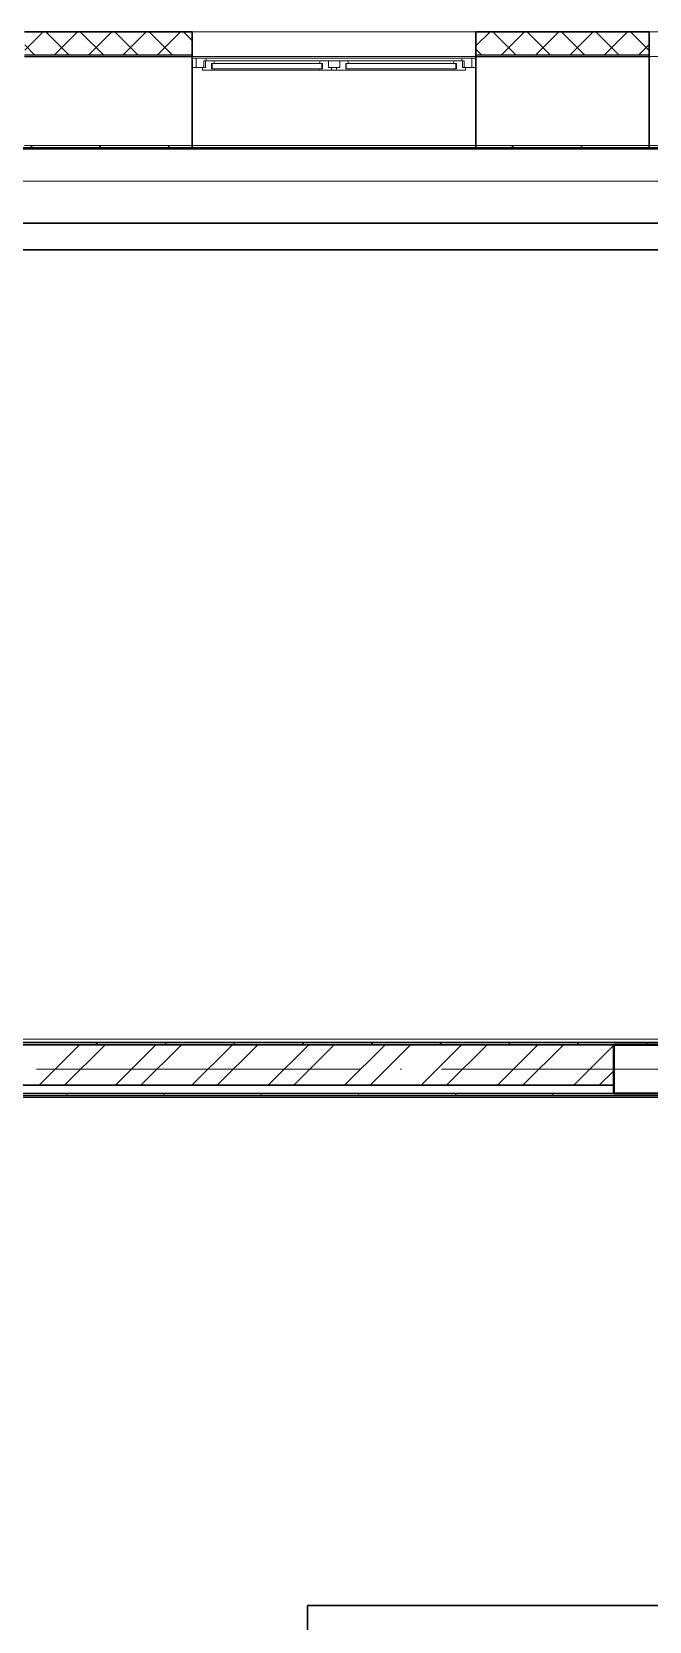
# Model space of a CAD drawing. Header units: millimetres. Extents: x -325553 to 627452, y -28539 to 738858.
# Drawn here: x -49595 to -45785, y 455667 to 465477 of the extents above; entities that cross this region are included whole.
import ezdxf

# ---------------------------------------------------------------- set-up
doc = ezdxf.new("R2010")
doc.units = ezdxf.units.MM
doc.linetypes.add('ADSK_Линия сетки', pattern=[25, 20, -2.5, 0, -2.5])
for name, color, linetype, lineweight in [('_ Окна', 7, 'Continuous', 9), ('RC-Линии_связи-Адресные', 5, 'Continuous', 30), ('Несущие колонны', 252, 'Continuous', 18), ('Ограждение', 252, 'Continuous', 9), ('Окна', 252, 'Continuous', 9), ('Оси', 252, 'Continuous', 9), ('Стены внутренние', 7, 'Continuous', 18), ('Стены наружные', 7, 'Continuous', 18), ('Стены штриховка', 7, 'Continuous', 9)]:
    doc.layers.add(name, color=color, linetype=linetype, lineweight=lineweight)

# ---------------------------------------------------------------- blocks, each defined once
blk = doc.blocks.new('1 этаж')
at = {"layer": '_ Окна', "color": 251, "true_color": 0x636466}
for p, q in [((-49320.8, 27396.3), (-49345.8, 27396.3)), ((-49320.8, 27338.3), (-49320.8, 27396.3)), ((-47595.8, 27396.3), (-47620.8, 27396.3)), ((-47620.8, 27396.3), (-47620.8, 27338.3)), ((-49345.8, 27338.3), (-49320.8, 27338.3)), ((-49222.8, 27362.3), (-49225.8, 27362.3)), ((-49225.8, 27362.3), (-49225.8, 27330.3)), ((-49225.8, 27330.3), (-49222.8, 27330.3)), ((-48545.8, 27362.3), (-49222.8, 27362.3)), ((-49222.8, 27362.3), (-49222.8, 27330.3)), ((-49222.8, 27330.3), (-49222.8, 27362.3)), ((-49222.8, 27330.3), (-48545.8, 27330.3)), ((-48545.8, 27330.3), (-48545.8, 27362.3)), ((-48545.8, 27362.3), (-48545.8, 27330.3)), ((-48542.8, 27362.3), (-48545.8, 27362.3)), ((-48545.8, 27330.3), (-48542.8, 27330.3)), ((-48542.8, 27330.3), (-48542.8, 27362.3)), ((-48395.8, 27362.3), (-48398.8, 27362.3)), ((-48398.8, 27362.3), (-48398.8, 27330.3)), ((-48398.8, 27330.3), (-48395.8, 27330.3)), ((-47718.8, 27362.3), (-48395.8, 27362.3)), ((-48395.8, 27362.3), (-48395.8, 27330.3)), ((-48395.8, 27330.3), (-48395.8, 27362.3)), ((-48395.8, 27330.3), (-47718.8, 27330.3)), ((-47718.8, 27330.3), (-47718.8, 27362.3)), ((-47718.8, 27362.3), (-47718.8, 27330.3)), ((-47715.8, 27362.3), (-47718.8, 27362.3)), ((-47718.8, 27330.3), (-47715.8, 27330.3)), ((-47715.8, 27330.3), (-47715.8, 27362.3)), ((-47620.8, 27338.3), (-47595.8, 27338.3))]:
    blk.add_line(p, q, dxfattribs=at)
at = {"layer": '_ Окна', "color": 251, "lineweight": 18, "true_color": 0x636466}
for p, q in [((-49261.4, 27396.3), (-49320.8, 27396.3)), ((-49320.8, 27396.3), (-49320.8, 27338.3)), ((-49274.8, 27338.3), (-49274.8, 27379.3)), ((-49274.8, 27379.3), (-49262.8, 27379.3)), ((-49262.8, 27379.3), (-49262.8, 27338.3)), ((-49212.4, 27379.3), (-49262.8, 27379.3)), ((-49256.8, 27379.3), (-49261.4, 27396.3)), ((-49207.8, 27362.3), (-49212.4, 27379.3)), ((-48556.2, 27379.3), (-48560.8, 27362.3)), ((-48505.8, 27379.3), (-48556.2, 27379.3)), ((-48505.8, 27338.3), (-48505.8, 27379.3)), ((-48435.8, 27379.3), (-48435.8, 27338.3)), ((-48385.4, 27379.3), (-48435.8, 27379.3)), ((-48380.8, 27362.3), (-48385.4, 27379.3)), ((-47729.2, 27379.3), (-47733.8, 27362.3)), ((-47678.8, 27379.3), (-47729.2, 27379.3)), ((-47680.2, 27396.3), (-47684.8, 27379.3)), ((-47620.8, 27396.3), (-47680.2, 27396.3)), ((-47678.8, 27338.3), (-47678.8, 27379.3)), ((-47678.8, 27379.3), (-47666.8, 27379.3)), ((-47666.8, 27379.3), (-47666.8, 27338.3)), ((-47620.8, 27338.3), (-47620.8, 27396.3)), ((-49320.8, 27338.3), (-49282.8, 27338.3)), ((-49262.8, 27338.3), (-49282.8, 27338.3)), ((-49282.8, 27338.3), (-49282.8, 27321.3)), ((-49282.8, 27321.3), (-49226.8, 27321.3)), ((-49226.8, 27321.3), (-49225.8, 27322.3)), ((-49225.8, 27330.3), (-49225.8, 27362.3)), ((-49225.8, 27362.3), (-49207.8, 27362.3)), ((-49207.8, 27330.3), (-49225.8, 27330.3)), ((-49225.8, 27322.3), (-49224.8, 27321.3)), ((-49224.8, 27321.3), (-49210.2, 27321.3)), ((-49210.2, 27321.3), (-49207.8, 27330.3)), ((-48560.8, 27362.3), (-48542.8, 27362.3)), ((-48542.8, 27330.3), (-48560.8, 27330.3)), ((-48560.8, 27330.3), (-48558.4, 27321.3)), ((-48558.4, 27321.3), (-48543.8, 27321.3)), ((-48543.8, 27321.3), (-48542.8, 27322.3)), ((-48542.8, 27362.3), (-48542.8, 27330.3)), ((-48542.8, 27322.3), (-48541.8, 27321.3)), ((-48541.8, 27321.3), (-48485.8, 27321.3)), ((-48485.8, 27338.3), (-48505.8, 27338.3)), ((-48485.8, 27321.3), (-48485.8, 27338.3)), ((-48435.8, 27338.3), (-48455.8, 27338.3)), ((-48455.8, 27338.3), (-48455.8, 27321.3)), ((-48455.8, 27321.3), (-48399.8, 27321.3)), ((-48399.8, 27321.3), (-48398.8, 27322.3)), ((-48398.8, 27330.3), (-48398.8, 27362.3)), ((-48398.8, 27362.3), (-48380.8, 27362.3)), ((-48380.8, 27330.3), (-48398.8, 27330.3)), ((-48398.8, 27322.3), (-48397.8, 27321.3)), ((-48397.8, 27321.3), (-48383.2, 27321.3)), ((-48383.2, 27321.3), (-48380.8, 27330.3)), ((-47733.8, 27362.3), (-47715.8, 27362.3)), ((-47715.8, 27330.3), (-47733.8, 27330.3)), ((-47733.8, 27330.3), (-47731.4, 27321.3)), ((-47731.4, 27321.3), (-47716.8, 27321.3)), ((-47716.8, 27321.3), (-47715.8, 27322.3)), ((-47715.8, 27362.3), (-47715.8, 27330.3)), ((-47715.8, 27322.3), (-47714.8, 27321.3)), ((-47714.8, 27321.3), (-47658.8, 27321.3)), ((-47658.8, 27338.3), (-47678.8, 27338.3)), ((-47658.8, 27321.3), (-47658.8, 27338.3)), ((-47658.8, 27338.3), (-47620.8, 27338.3))]:
    blk.add_line(p, q, dxfattribs=at)
at = {"layer": 'Несущие колонны', "color": 251, "lineweight": 40, "true_color": 0x636466}
for p, q in [((-46743.8, 21306.3), (-46343.8, 21306.3)), ((-46743.8, 21006.3), (-46743.8, 21306.3)), ((-46343.8, 21306.3), (-46743.8, 21306.3)), ((-46743.8, 21056.3), (-46743.8, 21006.3)), ((-46343.8, 21006.3), (-46743.8, 21006.3))]:
    blk.add_line(p, q, dxfattribs=at)
at = {"layer": 'Несущие колонны', "color": 251, "true_color": 0x636466}
for p, q in [((-46743.8, 21306.3), (-46743.8, 21056.3)), ((-46743.8, 21006.3), (-46343.8, 21006.3))]:
    blk.add_line(p, q, dxfattribs=at)
at = {"layer": 'Ограждение', "color": 251, "true_color": 0x636466}
for p, q in [((-49345.8, 26856.3), (-47595.8, 26856.3)), ((-46525.8, 26856.3), (-44775.8, 26856.3)), ((-44480.8, 26636.3), (-53210.8, 26636.3)), ((-44465.8, 21341.3), (-58420.8, 21341.3)), ((-37220.8, 20981.3), (-52910.8, 20981.3))]:
    blk.add_line(p, q, dxfattribs=at)
at = {"layer": 'Окна', "color": 251, "true_color": 0x636466}
for p, q in [((-47680.2, 27396.3), (-49261.4, 27396.3)), ((-48556.2, 27379.3), (-49212.4, 27379.3)), ((-48505.8, 27379.3), (-48435.8, 27379.3)), ((-47729.2, 27379.3), (-48385.4, 27379.3)), ((-49226.8, 27321.3), (-49224.8, 27321.3)), ((-49210.2, 27321.3), (-48558.4, 27321.3)), ((-48543.8, 27321.3), (-48541.8, 27321.3)), ((-48485.8, 27338.3), (-48455.8, 27338.3)), ((-48455.8, 27321.3), (-48485.8, 27321.3)), ((-48399.8, 27321.3), (-48397.8, 27321.3)), ((-48383.2, 27321.3), (-47731.4, 27321.3)), ((-47716.8, 27321.3), (-47714.8, 27321.3))]:
    blk.add_line(p, q, dxfattribs=at)
at = {"layer": 'Оси', "color": 251, "linetype": 'ADSK_Линия сетки', "ltscale": 100, "true_color": 0x636466}
for p, q in [((-805.8, 26856.3), (-72528.1, 26856.3)), ((-805.8, 21156.3), (-72528.1, 21156.3))]:
    blk.add_line(p, q, dxfattribs=at)
at = {"layer": 'Стены внутренние', "color": 251, "lineweight": 30, "true_color": 0x636466}
for p, q in [((-49345.8, 27558.3), (-50380.8, 27558.3)), ((-49345.8, 27416.3), (-49345.8, 27558.3)), ((-46525.8, 27558.3), (-47595.8, 27558.3)), ((-47595.8, 27558.3), (-47595.8, 27416.3)), ((-46525.8, 27416.3), (-46525.8, 27558.3)), ((-49345.8, 27406.3), (-50380.8, 27406.3)), ((-49345.8, 26856.3), (-49345.8, 27406.3)), ((-46525.8, 27406.3), (-47595.8, 27406.3)), ((-47595.8, 27406.3), (-47595.8, 26856.3)), ((-46525.8, 26856.3), (-46525.8, 27406.3))]:
    blk.add_line(p, q, dxfattribs=at)
at = {"layer": 'Стены внутренние', "color": 251, "linetype": 'Continuous', "lineweight": 9, "true_color": 0x636466}
for p, q in [((-50378.8, 27445.4), (-50267.9, 27556.3)), ((-50318.4, 27416.3), (-50378.8, 27476.7)), ((-50106.3, 27416.3), (-50246.3, 27556.3)), ((-50230, 27558.3), (-50231.2, 27556.3)), ((-50195.8, 27416.3), (-50055.8, 27556.3)), ((-49894.2, 27416.3), (-50034.2, 27556.3)), ((-49983.7, 27416.3), (-49843.7, 27556.3)), ((-49682, 27416.3), (-49822, 27556.3)), ((-49771.5, 27416.3), (-49631.5, 27556.3)), ((-49469.9, 27416.3), (-49609.9, 27556.3)), ((-49559.4, 27416.3), (-49419.4, 27556.3)), ((-49347.8, 27506.3), (-49397.8, 27556.3)), ((-47593.8, 27472.7), (-47510.2, 27556.3)), ((-47348.6, 27416.3), (-47488.6, 27556.3)), ((-47438.1, 27416.3), (-47298.1, 27556.3)), ((-47323, 27556.3), (-47324.2, 27558.3)), ((-47136.4, 27416.3), (-47276.4, 27556.3)), ((-47226, 27416.3), (-47086, 27556.3)), ((-46924.3, 27416.3), (-47064.3, 27556.3)), ((-47013.8, 27416.3), (-46873.8, 27556.3)), ((-46712.2, 27416.3), (-46852.2, 27556.3)), ((-46801.7, 27416.3), (-46661.7, 27556.3)), ((-46736.4, 27556.3), (-46737.1, 27557.4)), ((-46527.8, 27444), (-46640, 27556.3)), ((-46589.6, 27416.3), (-46527.8, 27478)), ((-47593.8, 27450.7), (-47595.8, 27447.3)), ((-47560.7, 27416.3), (-47593.8, 27449.4))]:
    blk.add_line(p, q, dxfattribs=at)
at = {"layer": 'Стены внутренние', "color": 251, "true_color": 0x636466}
for p, q in [((-49345.8, 27558.3), (-47595.8, 27558.3)), ((-46525.8, 27558.3), (-44775.8, 27558.3)), ((-49345.8, 27406.3), (-47595.8, 27406.3)), ((-46525.8, 27406.3), (-44775.8, 27406.3)), ((-50380.8, 26856.3), (-49345.8, 26856.3)), ((-47595.8, 26856.3), (-46525.8, 26856.3))]:
    blk.add_line(p, q, dxfattribs=at)
at = {"layer": 'Стены наружные', "color": 251, "lineweight": 30, "true_color": 0x636466}
for p, q in [((-49345.8, 27406.3), (-49345.8, 27416.3)), ((-47595.8, 27416.3), (-47595.8, 27406.3)), ((-46525.8, 27406.3), (-46525.8, 27416.3)), ((-44480.8, 26841.3), (-53210.8, 26841.3)), ((-53210.8, 26836.3), (-44480.8, 26836.3)), ((-49345.8, 26841.3), (-49345.8, 26856.3)), ((-47595.8, 26856.3), (-47595.8, 26841.3)), ((-46525.8, 26841.3), (-46525.8, 26856.3)), ((-58455.8, 21306.3), (-44465.8, 21306.3)), ((-44395.8, 21321.3), (-58440.8, 21321.3)), ((-52380.8, 21056.3), (-46743.8, 21056.3)), ((-46743.8, 21006.3), (-52380.8, 21006.3)), ((-52920.8, 20991.3), (-37210.8, 20991.3))]:
    blk.add_line(p, q, dxfattribs=at)
at = {"layer": 'Стены наружные', "color": 251, "true_color": 0x636466}
for p, q in [((-49345.8, 26856.3), (-50380.8, 26856.3)), ((-46525.8, 26856.3), (-47595.8, 26856.3)), ((-46743.8, 21056.3), (-46743.8, 21306.3)), ((-46343.8, 21006.3), (-46743.8, 21006.3))]:
    blk.add_line(p, q, dxfattribs=at)
at = {"layer": 'Стены наружные', "color": 251, "linetype": 'Continuous', "lineweight": 9, "true_color": 0x636466}
for p, q in [((-50346.5, 26841.3), (-50331.5, 26856.3)), ((-49922.3, 26841.3), (-49907.3, 26856.3)), ((-49498, 26841.3), (-49483, 26856.3)), ((-47376.7, 26841.3), (-47361.7, 26856.3)), ((-46952.4, 26841.3), (-46937.4, 26856.3)), ((-46528.2, 26841.3), (-46525.8, 26843.6)), ((-50291, 21056.3), (-50041, 21306.3)), ((-50133.9, 21056.3), (-49883.9, 21306.3)), ((-49941.8, 21306.3), (-49926.8, 21321.3)), ((-49819.6, 21056.3), (-49569.6, 21306.3)), ((-49662.4, 21056.3), (-49412.4, 21306.3)), ((-49517.6, 21306.3), (-49502.6, 21321.3)), ((-49348.1, 21056.3), (-49098.1, 21306.3)), ((-49190.9, 21056.3), (-48940.9, 21306.3)), ((-49093.3, 21306.3), (-49078.3, 21321.3)), ((-48876.6, 21056.3), (-48626.6, 21306.3)), ((-48719.5, 21056.3), (-48469.5, 21306.3)), ((-48669.1, 21306.3), (-48654.1, 21321.3)), ((-48405.2, 21056.3), (-48155.2, 21306.3)), ((-48248, 21056.3), (-47998, 21306.3)), ((-48244.8, 21306.3), (-48229.8, 21321.3)), ((-47933.7, 21056.3), (-47683.7, 21306.3)), ((-47820.5, 21306.3), (-47805.5, 21321.3)), ((-47776.6, 21056.3), (-47526.6, 21306.3)), ((-47462.2, 21056.3), (-47212.2, 21306.3)), ((-47396.3, 21306.3), (-47381.3, 21321.3)), ((-47305.1, 21056.3), (-47055.1, 21306.3)), ((-46990.8, 21056.3), (-46743.8, 21303.2)), ((-46972, 21306.3), (-46957, 21321.3)), ((-46547.7, 21306.3), (-46532.7, 21321.3)), ((-46833.6, 21056.3), (-46743.8, 21146)), ((-50119.8, 20991.3), (-50119.8, 21006.3)), ((-49519.8, 20991.3), (-49519.8, 21006.3)), ((-48919.8, 20991.3), (-48919.8, 21006.3)), ((-48319.8, 20991.3), (-48319.8, 21006.3)), ((-47719.8, 20991.3), (-47719.8, 21006.3)), ((-47119.8, 20991.3), (-47119.8, 21006.3))]:
    blk.add_line(p, q, dxfattribs=at)
at = {"layer": 'Стены штриховка', "color": 251, "true_color": 0x636466}
for p, q in [((-49347.8, 27556.3), (-50378.8, 27556.3)), ((-49347.8, 27556.3), (-49347.8, 27416.3)), ((-46527.8, 27556.3), (-47593.8, 27556.3)), ((-47593.8, 27416.3), (-47593.8, 27556.3)), ((-46527.8, 27556.3), (-46527.8, 27416.3)), ((-50380.8, 27416.3), (-49345.8, 27416.3)), ((-47595.8, 27416.3), (-46525.8, 27416.3))]:
    blk.add_line(p, q, dxfattribs=at)

msp = doc.modelspace()

# ---------------------------------------------------------------- linework, layer by layer
at = {"layer": 'RC-Линии_связи-Адресные'}
for p, q in [((-53383.5, 464295.6), (-44016.7, 464295.6)), ((-44221, 464131.4), (-53512.8, 464131.4)), ((-47893.7, 455763.5), (-33728, 455763.5)), ((-47893.7, 453563.5), (-47893.7, 455763.5))]:
    msp.add_line(p, q, dxfattribs=at)

# ---------------------------------------------------------------- block references
msp.add_blockref('1 этаж', (740.6, 437918.3))

doc.saveas('drawing.dxf')
